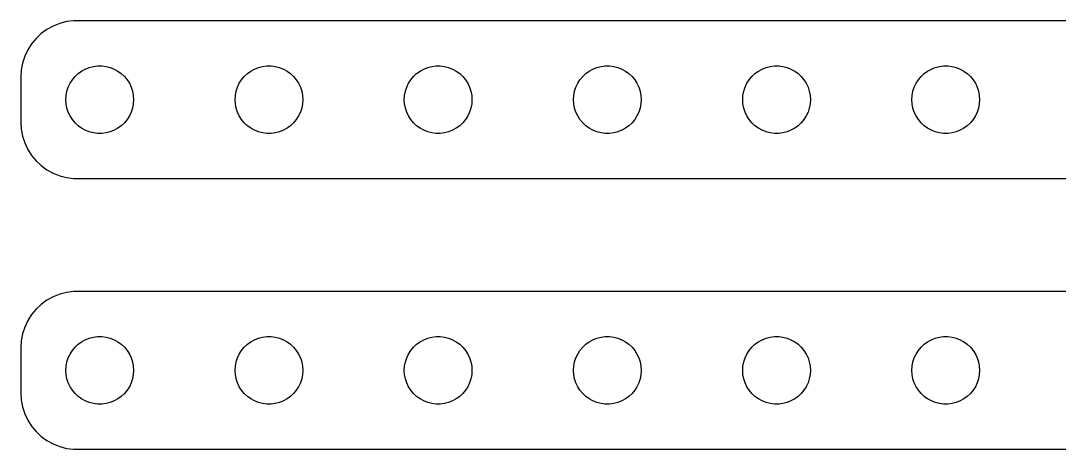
# Model space of a CAD drawing. Header units: metres. Extents: x -97 to 97, y 17 to 55.
# Drawn here: x -97 to -4.9, y 17 to 55 of the extents above; entities that cross this region are included whole.
import ezdxf

# ---------------------------------------------------------------- set-up
doc = ezdxf.new("R2010")
doc.units = ezdxf.units.M

msp = doc.modelspace()

# ---------------------------------------------------------------- linework, layer by layer
for p, q in [((-94.1289, 54.5241), (-94.6791, 54.2216)), ((-93.5451, 54.7553), (-94.1289, 54.5241)), ((-92.9369, 54.9114), (-93.5451, 54.7553)), ((-92.3139, 54.9901), (-92.9369, 54.9114)), ((92.3139, 54.9901), (-92.3139, 54.9901)), ((-95.6448, 53.4227), (-96.0451, 52.9389)), ((-95.1871, 53.8526), (-95.6448, 53.4227)), ((-94.6791, 54.2216), (-95.1871, 53.8526)), ((-96.0451, 52.9389), (-96.3815, 52.4088)), ((-96.6489, 51.8406), (-96.8429, 51.2434)), ((-96.3815, 52.4088), (-96.6489, 51.8406)), ((-96.8429, 51.2434), (-96.9606, 50.6267)), ((-91.6075, 50.533), (-91.2773, 50.7145)), ((-91.2773, 50.7145), (-90.927, 50.8532)), ((-90.927, 50.8532), (-90.5621, 50.9469)), ((-90.5621, 50.9469), (-90.1884, 50.9941)), ((-90.1884, 50.9941), (-89.8116, 50.9941)), ((-89.8116, 50.9941), (-89.4379, 50.9469)), ((-89.4379, 50.9469), (-89.073, 50.8532)), ((-89.073, 50.8532), (-88.7227, 50.7145)), ((-88.7227, 50.7145), (-88.3925, 50.533)), ((-76.6075, 50.533), (-76.2773, 50.7145)), ((-76.2773, 50.7145), (-75.927, 50.8532)), ((-75.927, 50.8532), (-75.5621, 50.9469)), ((-75.5621, 50.9469), (-75.1884, 50.9941)), ((-75.1884, 50.9941), (-74.8116, 50.9941)), ((-74.8116, 50.9941), (-74.4379, 50.9469)), ((-74.4379, 50.9469), (-74.073, 50.8532)), ((-74.073, 50.8532), (-73.7227, 50.7145)), ((-73.7227, 50.7145), (-73.3925, 50.533)), ((-61.6075, 50.533), (-61.2773, 50.7145)), ((-61.2773, 50.7145), (-60.927, 50.8532)), ((-60.927, 50.8532), (-60.5621, 50.9469)), ((-60.5621, 50.9469), (-60.1884, 50.9941)), ((-60.1884, 50.9941), (-59.8116, 50.9941)), ((-59.8116, 50.9941), (-59.4379, 50.9469)), ((-59.4379, 50.9469), (-59.0729, 50.8532)), ((-59.0729, 50.8532), (-58.7227, 50.7145)), ((-58.7227, 50.7145), (-58.3925, 50.533)), ((-46.6075, 50.533), (-46.2773, 50.7145)), ((-46.2773, 50.7145), (-45.927, 50.8532)), ((-45.927, 50.8532), (-45.5621, 50.9469)), ((-45.5621, 50.9469), (-45.1884, 50.9941)), ((-45.1884, 50.9941), (-44.8116, 50.9941)), ((-44.8116, 50.9941), (-44.4379, 50.9469)), ((-44.4379, 50.9469), (-44.0729, 50.8532)), ((-44.0729, 50.8532), (-43.7227, 50.7145)), ((-43.7227, 50.7145), (-43.3925, 50.533)), ((-31.6075, 50.533), (-31.2773, 50.7145)), ((-31.2773, 50.7145), (-30.927, 50.8532)), ((-30.927, 50.8532), (-30.5621, 50.9469)), ((-30.5621, 50.9469), (-30.1884, 50.9941)), ((-30.1884, 50.9941), (-29.8116, 50.9941)), ((-29.8116, 50.9941), (-29.4379, 50.9469)), ((-29.4379, 50.9469), (-29.0729, 50.8532)), ((-29.0729, 50.8532), (-28.7227, 50.7145)), ((-28.7227, 50.7145), (-28.3925, 50.533)), ((-16.6075, 50.533), (-16.2773, 50.7145)), ((-16.2773, 50.7145), (-15.927, 50.8532)), ((-15.927, 50.8532), (-15.5621, 50.9469)), ((-15.5621, 50.9469), (-15.1884, 50.9941)), ((-15.1884, 50.9941), (-14.8116, 50.9941)), ((-14.8116, 50.9941), (-14.4379, 50.9469)), ((-14.4379, 50.9469), (-14.0729, 50.8532)), ((-14.0729, 50.8532), (-13.7227, 50.7145)), ((-13.7227, 50.7145), (-13.3925, 50.533)), ((-96.9606, 50.6267), (-97, 50)), ((-97, 50), (-97, 46)), ((-92.6289, 49.4453), (-92.427, 49.7634)), ((-92.427, 49.7634), (-92.1869, 50.0536)), ((-92.1869, 50.0536), (-91.9123, 50.3115)), ((-91.9123, 50.3115), (-91.6075, 50.533)), ((-88.3925, 50.533), (-88.0877, 50.3115)), ((-88.0877, 50.3115), (-87.8131, 50.0536)), ((-87.8131, 50.0536), (-87.573, 49.7634)), ((-87.573, 49.7634), (-87.3711, 49.4453)), ((-77.6289, 49.4453), (-77.427, 49.7634)), ((-77.427, 49.7634), (-77.1869, 50.0536)), ((-77.1869, 50.0536), (-76.9123, 50.3115)), ((-76.9123, 50.3115), (-76.6075, 50.533)), ((-73.3925, 50.533), (-73.0877, 50.3115)), ((-73.0877, 50.3115), (-72.8131, 50.0536)), ((-72.8131, 50.0536), (-72.573, 49.7634)), ((-72.573, 49.7634), (-72.3711, 49.4453)), ((-62.6289, 49.4453), (-62.427, 49.7634)), ((-62.427, 49.7634), (-62.1869, 50.0536)), ((-62.1869, 50.0536), (-61.9123, 50.3115)), ((-61.9123, 50.3115), (-61.6075, 50.533)), ((-58.3925, 50.533), (-58.0877, 50.3115)), ((-58.0877, 50.3115), (-57.8131, 50.0536)), ((-57.8131, 50.0536), (-57.5729, 49.7634)), ((-57.5729, 49.7634), (-57.3711, 49.4453)), ((-47.6289, 49.4453), (-47.427, 49.7634)), ((-47.427, 49.7634), (-47.1869, 50.0536)), ((-47.1869, 50.0536), (-46.9123, 50.3115)), ((-46.9123, 50.3115), (-46.6075, 50.533)), ((-43.3925, 50.533), (-43.0877, 50.3115)), ((-43.0877, 50.3115), (-42.8131, 50.0536)), ((-42.8131, 50.0536), (-42.5729, 49.7634)), ((-42.5729, 49.7634), (-42.3711, 49.4453)), ((-32.6289, 49.4453), (-32.427, 49.7634)), ((-32.427, 49.7634), (-32.1869, 50.0536)), ((-32.1869, 50.0536), (-31.9123, 50.3115)), ((-31.9123, 50.3115), (-31.6075, 50.533)), ((-28.3925, 50.533), (-28.0877, 50.3115)), ((-28.0877, 50.3115), (-27.8131, 50.0536)), ((-27.8131, 50.0536), (-27.5729, 49.7634)), ((-27.5729, 49.7634), (-27.3711, 49.4453)), ((-17.6289, 49.4453), (-17.427, 49.7634)), ((-17.427, 49.7634), (-17.1869, 50.0536)), ((-17.1869, 50.0536), (-16.9123, 50.3115)), ((-16.9123, 50.3115), (-16.6075, 50.533)), ((-13.3925, 50.533), (-13.0877, 50.3115)), ((-13.0877, 50.3115), (-12.8131, 50.0536)), ((-12.8131, 50.0536), (-12.5729, 49.7634)), ((-12.5729, 49.7634), (-12.3711, 49.4453)), ((-92.9057, 48.7461), (-92.7893, 49.1044)), ((-92.7893, 49.1044), (-92.6289, 49.4453)), ((-87.3711, 49.4453), (-87.2107, 49.1044)), ((-87.2107, 49.1044), (-87.0943, 48.7461)), ((-77.9057, 48.7461), (-77.7893, 49.1044)), ((-77.7893, 49.1044), (-77.6289, 49.4453)), ((-72.3711, 49.4453), (-72.2107, 49.1044)), ((-72.2107, 49.1044), (-72.0943, 48.7461)), ((-62.9057, 48.7461), (-62.7893, 49.1044)), ((-62.7893, 49.1044), (-62.6289, 49.4453)), ((-57.3711, 49.4453), (-57.2107, 49.1044)), ((-57.2107, 49.1044), (-57.0942, 48.7461)), ((-47.9057, 48.7461), (-47.7893, 49.1044)), ((-47.7893, 49.1044), (-47.6289, 49.4453)), ((-42.3711, 49.4453), (-42.2107, 49.1044)), ((-42.2107, 49.1044), (-42.0942, 48.7461)), ((-32.9057, 48.7461), (-32.7893, 49.1044)), ((-32.7893, 49.1044), (-32.6289, 49.4453)), ((-27.3711, 49.4453), (-27.2107, 49.1044)), ((-27.2107, 49.1044), (-27.0942, 48.7461)), ((-17.9057, 48.7461), (-17.7893, 49.1044)), ((-17.7893, 49.1044), (-17.6289, 49.4453)), ((-12.3711, 49.4453), (-12.2107, 49.1044)), ((-12.2107, 49.1044), (-12.0942, 48.7461)), ((-93, 48), (-92.9763, 48.376)), ((-92.9763, 47.624), (-93, 48)), ((-92.9763, 48.376), (-92.9057, 48.7461)), ((-87.0943, 48.7461), (-87.0237, 48.376)), ((-87.0237, 48.376), (-87, 48)), ((-87, 48), (-87.0237, 47.624)), ((-78, 48), (-77.9763, 48.376)), ((-77.9763, 47.624), (-78, 48)), ((-77.9763, 48.376), (-77.9057, 48.7461)), ((-72.0943, 48.7461), (-72.0237, 48.376)), ((-72.0237, 48.376), (-72, 48)), ((-72, 48), (-72.0237, 47.624)), ((-63, 48), (-62.9763, 48.376)), ((-62.9763, 47.624), (-63, 48)), ((-62.9763, 48.376), (-62.9057, 48.7461)), ((-57.0942, 48.7461), (-57.0237, 48.376)), ((-57.0237, 48.376), (-57, 48)), ((-57, 48), (-57.0237, 47.624)), ((-48, 48), (-47.9763, 48.376)), ((-47.9763, 47.624), (-48, 48)), ((-47.9763, 48.376), (-47.9057, 48.7461)), ((-42.0942, 48.7461), (-42.0237, 48.376)), ((-42.0237, 48.376), (-42, 48)), ((-42, 48), (-42.0237, 47.624)), ((-33, 48), (-32.9763, 48.376)), ((-32.9763, 47.624), (-33, 48)), ((-32.9763, 48.376), (-32.9057, 48.7461)), ((-27.0942, 48.7461), (-27.0237, 48.376)), ((-27.0237, 48.376), (-27, 48)), ((-27, 48), (-27.0237, 47.624)), ((-18, 48), (-17.9763, 48.376)), ((-17.9763, 47.624), (-18, 48)), ((-17.9763, 48.376), (-17.9057, 48.7461)), ((-12.0942, 48.7461), (-12.0237, 48.376)), ((-12.0237, 48.376), (-12, 48)), ((-12, 48), (-12.0237, 47.624)), ((-92.9057, 47.2539), (-92.9763, 47.624)), ((-92.7893, 46.8956), (-92.9057, 47.2539)), ((-87.0943, 47.2539), (-87.2107, 46.8956)), ((-87.0237, 47.624), (-87.0943, 47.2539)), ((-77.9057, 47.2539), (-77.9763, 47.624)), ((-77.7893, 46.8956), (-77.9057, 47.2539)), ((-72.0943, 47.2539), (-72.2107, 46.8956)), ((-72.0237, 47.624), (-72.0943, 47.2539)), ((-62.9057, 47.2539), (-62.9763, 47.624)), ((-62.7893, 46.8956), (-62.9057, 47.2539)), ((-57.0942, 47.2539), (-57.2107, 46.8956)), ((-57.0237, 47.624), (-57.0942, 47.2539)), ((-47.9057, 47.2539), (-47.9763, 47.624)), ((-47.7893, 46.8956), (-47.9057, 47.2539)), ((-42.0942, 47.2539), (-42.2107, 46.8956)), ((-42.0237, 47.624), (-42.0942, 47.2539)), ((-32.9057, 47.2539), (-32.9763, 47.624)), ((-32.7893, 46.8956), (-32.9057, 47.2539)), ((-27.0942, 47.2539), (-27.2107, 46.8956)), ((-27.0237, 47.624), (-27.0942, 47.2539)), ((-17.9057, 47.2539), (-17.9763, 47.624)), ((-17.7893, 46.8956), (-17.9057, 47.2539)), ((-12.0942, 47.2539), (-12.2107, 46.8956)), ((-12.0237, 47.624), (-12.0942, 47.2539)), ((-92.6289, 46.5547), (-92.7893, 46.8956)), ((-92.427, 46.2366), (-92.6289, 46.5547)), ((-92.1869, 45.9464), (-92.427, 46.2366)), ((-87.573, 46.2366), (-87.8131, 45.9464)), ((-87.3711, 46.5547), (-87.573, 46.2366)), ((-87.2107, 46.8956), (-87.3711, 46.5547)), ((-77.6289, 46.5547), (-77.7893, 46.8956)), ((-77.427, 46.2366), (-77.6289, 46.5547)), ((-77.1869, 45.9464), (-77.427, 46.2366)), ((-72.573, 46.2366), (-72.8131, 45.9464)), ((-72.3711, 46.5547), (-72.573, 46.2366)), ((-72.2107, 46.8956), (-72.3711, 46.5547)), ((-62.6289, 46.5547), (-62.7893, 46.8956)), ((-62.427, 46.2366), (-62.6289, 46.5547)), ((-62.1869, 45.9464), (-62.427, 46.2366)), ((-57.5729, 46.2366), (-57.8131, 45.9464)), ((-57.3711, 46.5547), (-57.5729, 46.2366)), ((-57.2107, 46.8956), (-57.3711, 46.5547)), ((-47.6289, 46.5547), (-47.7893, 46.8956)), ((-47.427, 46.2366), (-47.6289, 46.5547)), ((-47.1869, 45.9464), (-47.427, 46.2366)), ((-42.5729, 46.2366), (-42.8131, 45.9464)), ((-42.3711, 46.5547), (-42.5729, 46.2366)), ((-42.2107, 46.8956), (-42.3711, 46.5547)), ((-32.6289, 46.5547), (-32.7893, 46.8956)), ((-32.427, 46.2366), (-32.6289, 46.5547)), ((-32.1869, 45.9464), (-32.427, 46.2366)), ((-27.5729, 46.2366), (-27.8131, 45.9464)), ((-27.3711, 46.5547), (-27.5729, 46.2366)), ((-27.2107, 46.8956), (-27.3711, 46.5547)), ((-17.6289, 46.5547), (-17.7893, 46.8956)), ((-17.427, 46.2366), (-17.6289, 46.5547)), ((-17.1869, 45.9464), (-17.427, 46.2366)), ((-12.5729, 46.2366), (-12.8131, 45.9464)), ((-12.3711, 46.5547), (-12.5729, 46.2366)), ((-12.2107, 46.8956), (-12.3711, 46.5547)), ((-97, 46), (-96.9606, 45.3733)), ((-96.9606, 45.3733), (-96.8429, 44.7566)), ((-91.9123, 45.6885), (-92.1869, 45.9464)), ((-91.6075, 45.467), (-91.9123, 45.6885)), ((-91.2773, 45.2855), (-91.6075, 45.467)), ((-90.927, 45.1468), (-91.2773, 45.2855)), ((-90.5621, 45.0531), (-90.927, 45.1468)), ((-89.073, 45.1468), (-89.4379, 45.0531)), ((-88.7227, 45.2855), (-89.073, 45.1468)), ((-88.3925, 45.467), (-88.7227, 45.2855)), ((-88.0877, 45.6885), (-88.3925, 45.467)), ((-87.8131, 45.9464), (-88.0877, 45.6885)), ((-76.9123, 45.6885), (-77.1869, 45.9464)), ((-76.6075, 45.467), (-76.9123, 45.6885)), ((-76.2773, 45.2855), (-76.6075, 45.467)), ((-75.927, 45.1468), (-76.2773, 45.2855)), ((-75.5621, 45.0531), (-75.927, 45.1468)), ((-74.073, 45.1468), (-74.4379, 45.0531)), ((-73.7227, 45.2855), (-74.073, 45.1468)), ((-73.3925, 45.467), (-73.7227, 45.2855)), ((-73.0877, 45.6885), (-73.3925, 45.467)), ((-72.8131, 45.9464), (-73.0877, 45.6885)), ((-61.9123, 45.6885), (-62.1869, 45.9464)), ((-61.6075, 45.467), (-61.9123, 45.6885)), ((-61.2773, 45.2855), (-61.6075, 45.467)), ((-60.927, 45.1468), (-61.2773, 45.2855)), ((-60.5621, 45.0531), (-60.927, 45.1468)), ((-59.0729, 45.1468), (-59.4379, 45.0531)), ((-58.7227, 45.2855), (-59.0729, 45.1468)), ((-58.3925, 45.467), (-58.7227, 45.2855)), ((-58.0877, 45.6885), (-58.3925, 45.467)), ((-57.8131, 45.9464), (-58.0877, 45.6885)), ((-46.9123, 45.6885), (-47.1869, 45.9464)), ((-46.6075, 45.467), (-46.9123, 45.6885)), ((-46.2773, 45.2855), (-46.6075, 45.467)), ((-45.927, 45.1468), (-46.2773, 45.2855)), ((-45.5621, 45.0531), (-45.927, 45.1468)), ((-44.0729, 45.1468), (-44.4379, 45.0531)), ((-43.7227, 45.2855), (-44.0729, 45.1468)), ((-43.3925, 45.467), (-43.7227, 45.2855)), ((-43.0877, 45.6885), (-43.3925, 45.467)), ((-42.8131, 45.9464), (-43.0877, 45.6885)), ((-31.9123, 45.6885), (-32.1869, 45.9464)), ((-31.6075, 45.467), (-31.9123, 45.6885)), ((-31.2773, 45.2855), (-31.6075, 45.467)), ((-30.927, 45.1468), (-31.2773, 45.2855)), ((-30.5621, 45.0531), (-30.927, 45.1468)), ((-29.0729, 45.1468), (-29.4379, 45.0531)), ((-28.7227, 45.2855), (-29.0729, 45.1468)), ((-28.3925, 45.467), (-28.7227, 45.2855)), ((-28.0877, 45.6885), (-28.3925, 45.467)), ((-27.8131, 45.9464), (-28.0877, 45.6885)), ((-16.9123, 45.6885), (-17.1869, 45.9464)), ((-16.6075, 45.467), (-16.9123, 45.6885)), ((-16.2773, 45.2855), (-16.6075, 45.467)), ((-15.927, 45.1468), (-16.2773, 45.2855)), ((-15.5621, 45.0531), (-15.927, 45.1468)), ((-14.0729, 45.1468), (-14.4379, 45.0531)), ((-13.7227, 45.2855), (-14.0729, 45.1468)), ((-13.3925, 45.467), (-13.7227, 45.2855)), ((-13.0877, 45.6885), (-13.3925, 45.467)), ((-12.8131, 45.9464), (-13.0877, 45.6885)), ((-96.8429, 44.7566), (-96.6489, 44.1594)), ((-90.1884, 45.0059), (-90.5621, 45.0531)), ((-89.8116, 45.0059), (-90.1884, 45.0059)), ((-89.4379, 45.0531), (-89.8116, 45.0059)), ((-75.1884, 45.0059), (-75.5621, 45.0531)), ((-74.8116, 45.0059), (-75.1884, 45.0059)), ((-74.4379, 45.0531), (-74.8116, 45.0059)), ((-60.1884, 45.0059), (-60.5621, 45.0531)), ((-59.8116, 45.0059), (-60.1884, 45.0059)), ((-59.4379, 45.0531), (-59.8116, 45.0059)), ((-45.1884, 45.0059), (-45.5621, 45.0531)), ((-44.8116, 45.0059), (-45.1884, 45.0059)), ((-44.4379, 45.0531), (-44.8116, 45.0059)), ((-30.1884, 45.0059), (-30.5621, 45.0531)), ((-29.8116, 45.0059), (-30.1884, 45.0059)), ((-29.4379, 45.0531), (-29.8116, 45.0059)), ((-15.1884, 45.0059), (-15.5621, 45.0531)), ((-14.8116, 45.0059), (-15.1884, 45.0059)), ((-14.4379, 45.0531), (-14.8116, 45.0059)), ((-96.6489, 44.1594), (-96.3815, 43.5912)), ((-96.3815, 43.5912), (-96.0451, 43.0611)), ((-96.0451, 43.0611), (-95.6448, 42.5773)), ((-95.6448, 42.5773), (-95.1871, 42.1474)), ((-95.1871, 42.1474), (-94.6791, 41.7784)), ((-94.6791, 41.7784), (-94.1289, 41.4759)), ((-94.1289, 41.4759), (-93.5451, 41.2447)), ((-93.5451, 41.2447), (-92.9369, 41.0886)), ((-92.9369, 41.0886), (-92.3139, 41.0099)), ((-92.3139, 41.0099), (92.3139, 41.0099)), ((-94.1289, 30.5241), (-94.6791, 30.2216)), ((-93.5451, 30.7553), (-94.1289, 30.5241)), ((-92.9369, 30.9114), (-93.5451, 30.7553)), ((-92.3139, 30.9901), (-92.9369, 30.9114)), ((92.3139, 30.9901), (-92.3139, 30.9901)), ((-95.1871, 29.8526), (-95.6448, 29.4227)), ((-94.6791, 30.2216), (-95.1871, 29.8526)), ((-96.0451, 28.9389), (-96.3815, 28.4088)), ((-95.6448, 29.4227), (-96.0451, 28.9389)), ((-96.6489, 27.8406), (-96.8429, 27.2434)), ((-96.3815, 28.4088), (-96.6489, 27.8406)), ((-96.8429, 27.2434), (-96.9606, 26.6267)), ((-91.6075, 26.533), (-91.2773, 26.7145)), ((-91.2773, 26.7145), (-90.927, 26.8532)), ((-90.927, 26.8532), (-90.5621, 26.9469)), ((-90.5621, 26.9469), (-90.1884, 26.9941)), ((-90.1884, 26.9941), (-89.8116, 26.9941)), ((-89.8116, 26.9941), (-89.4379, 26.9469)), ((-89.4379, 26.9469), (-89.073, 26.8532)), ((-89.073, 26.8532), (-88.7227, 26.7145)), ((-88.7227, 26.7145), (-88.3925, 26.533)), ((-76.6075, 26.533), (-76.2773, 26.7145)), ((-76.2773, 26.7145), (-75.927, 26.8532)), ((-75.927, 26.8532), (-75.5621, 26.9469)), ((-75.5621, 26.9469), (-75.1884, 26.9941)), ((-75.1884, 26.9941), (-74.8116, 26.9941)), ((-74.8116, 26.9941), (-74.4379, 26.9469)), ((-74.4379, 26.9469), (-74.073, 26.8532)), ((-74.073, 26.8532), (-73.7227, 26.7145)), ((-73.7227, 26.7145), (-73.3925, 26.533)), ((-61.6075, 26.533), (-61.2773, 26.7145)), ((-61.2773, 26.7145), (-60.927, 26.8532)), ((-60.927, 26.8532), (-60.5621, 26.9469)), ((-60.5621, 26.9469), (-60.1884, 26.9941)), ((-60.1884, 26.9941), (-59.8116, 26.9941)), ((-59.8116, 26.9941), (-59.4379, 26.9469)), ((-59.4379, 26.9469), (-59.0729, 26.8532)), ((-59.0729, 26.8532), (-58.7227, 26.7145)), ((-58.7227, 26.7145), (-58.3925, 26.533)), ((-46.6075, 26.533), (-46.2773, 26.7145)), ((-46.2773, 26.7145), (-45.927, 26.8532)), ((-45.927, 26.8532), (-45.5621, 26.9469)), ((-45.5621, 26.9469), (-45.1884, 26.9941)), ((-45.1884, 26.9941), (-44.8116, 26.9941)), ((-44.8116, 26.9941), (-44.4379, 26.9469)), ((-44.4379, 26.9469), (-44.0729, 26.8532)), ((-44.0729, 26.8532), (-43.7227, 26.7145)), ((-43.7227, 26.7145), (-43.3925, 26.533)), ((-31.6075, 26.533), (-31.2773, 26.7145)), ((-31.2773, 26.7145), (-30.927, 26.8532)), ((-30.927, 26.8532), (-30.5621, 26.9469)), ((-30.5621, 26.9469), (-30.1884, 26.9941)), ((-30.1884, 26.9941), (-29.8116, 26.9941)), ((-29.8116, 26.9941), (-29.4379, 26.9469)), ((-29.4379, 26.9469), (-29.0729, 26.8532)), ((-29.0729, 26.8532), (-28.7227, 26.7145)), ((-28.7227, 26.7145), (-28.3925, 26.533)), ((-16.6075, 26.533), (-16.2773, 26.7145)), ((-16.2773, 26.7145), (-15.927, 26.8532)), ((-15.927, 26.8532), (-15.5621, 26.9469)), ((-15.5621, 26.9469), (-15.1884, 26.9941)), ((-15.1884, 26.9941), (-14.8116, 26.9941)), ((-14.8116, 26.9941), (-14.4379, 26.9469)), ((-14.4379, 26.9469), (-14.0729, 26.8532)), ((-14.0729, 26.8532), (-13.7227, 26.7145)), ((-13.7227, 26.7145), (-13.3925, 26.533)), ((-96.9606, 26.6267), (-97, 26)), ((-97, 26), (-97, 22)), ((-92.427, 25.7634), (-92.1869, 26.0536)), ((-92.1869, 26.0536), (-91.9123, 26.3115)), ((-91.9123, 26.3115), (-91.6075, 26.533)), ((-88.3925, 26.533), (-88.0877, 26.3115)), ((-88.0877, 26.3115), (-87.8131, 26.0536)), ((-87.8131, 26.0536), (-87.573, 25.7634)), ((-77.427, 25.7634), (-77.1869, 26.0536)), ((-77.1869, 26.0536), (-76.9123, 26.3115)), ((-76.9123, 26.3115), (-76.6075, 26.533)), ((-73.3925, 26.533), (-73.0877, 26.3115)), ((-73.0877, 26.3115), (-72.8131, 26.0536)), ((-72.8131, 26.0536), (-72.573, 25.7634)), ((-62.427, 25.7634), (-62.1869, 26.0536)), ((-62.1869, 26.0536), (-61.9123, 26.3115)), ((-61.9123, 26.3115), (-61.6075, 26.533)), ((-58.3925, 26.533), (-58.0877, 26.3115)), ((-58.0877, 26.3115), (-57.8131, 26.0536)), ((-57.8131, 26.0536), (-57.5729, 25.7634)), ((-47.427, 25.7634), (-47.1869, 26.0536)), ((-47.1869, 26.0536), (-46.9123, 26.3115)), ((-46.9123, 26.3115), (-46.6075, 26.533)), ((-43.3925, 26.533), (-43.0877, 26.3115)), ((-43.0877, 26.3115), (-42.8131, 26.0536)), ((-42.8131, 26.0536), (-42.5729, 25.7634)), ((-32.427, 25.7634), (-32.1869, 26.0536)), ((-32.1869, 26.0536), (-31.9123, 26.3115)), ((-31.9123, 26.3115), (-31.6075, 26.533)), ((-28.3925, 26.533), (-28.0877, 26.3115)), ((-28.0877, 26.3115), (-27.8131, 26.0536)), ((-27.8131, 26.0536), (-27.5729, 25.7634)), ((-17.427, 25.7634), (-17.1869, 26.0536)), ((-17.1869, 26.0536), (-16.9123, 26.3115)), ((-16.9123, 26.3115), (-16.6075, 26.533)), ((-13.3925, 26.533), (-13.0877, 26.3115)), ((-13.0877, 26.3115), (-12.8131, 26.0536)), ((-12.8131, 26.0536), (-12.5729, 25.7634)), ((-92.9057, 24.7461), (-92.7893, 25.1044)), ((-92.7893, 25.1044), (-92.6289, 25.4453)), ((-92.6289, 25.4453), (-92.427, 25.7634)), ((-87.573, 25.7634), (-87.3711, 25.4453)), ((-87.3711, 25.4453), (-87.2107, 25.1044)), ((-87.2107, 25.1044), (-87.0943, 24.7461)), ((-77.9057, 24.7461), (-77.7893, 25.1044)), ((-77.7893, 25.1044), (-77.6289, 25.4453)), ((-77.6289, 25.4453), (-77.427, 25.7634)), ((-72.573, 25.7634), (-72.3711, 25.4453)), ((-72.3711, 25.4453), (-72.2107, 25.1044)), ((-72.2107, 25.1044), (-72.0943, 24.7461)), ((-62.9057, 24.7461), (-62.7893, 25.1044)), ((-62.7893, 25.1044), (-62.6289, 25.4453)), ((-62.6289, 25.4453), (-62.427, 25.7634)), ((-57.5729, 25.7634), (-57.3711, 25.4453)), ((-57.3711, 25.4453), (-57.2107, 25.1044)), ((-57.2107, 25.1044), (-57.0942, 24.7461)), ((-47.9057, 24.7461), (-47.7893, 25.1044)), ((-47.7893, 25.1044), (-47.6289, 25.4453)), ((-47.6289, 25.4453), (-47.427, 25.7634)), ((-42.5729, 25.7634), (-42.3711, 25.4453)), ((-42.3711, 25.4453), (-42.2107, 25.1044)), ((-42.2107, 25.1044), (-42.0942, 24.7461)), ((-32.9057, 24.7461), (-32.7893, 25.1044)), ((-32.7893, 25.1044), (-32.6289, 25.4453)), ((-32.6289, 25.4453), (-32.427, 25.7634)), ((-27.5729, 25.7634), (-27.3711, 25.4453)), ((-27.3711, 25.4453), (-27.2107, 25.1044)), ((-27.2107, 25.1044), (-27.0942, 24.7461)), ((-17.9057, 24.7461), (-17.7893, 25.1044)), ((-17.7893, 25.1044), (-17.6289, 25.4453)), ((-17.6289, 25.4453), (-17.427, 25.7634)), ((-12.5729, 25.7634), (-12.3711, 25.4453)), ((-12.3711, 25.4453), (-12.2107, 25.1044)), ((-12.2107, 25.1044), (-12.0942, 24.7461)), ((-93, 24), (-92.9763, 24.376)), ((-92.9763, 23.624), (-93, 24)), ((-92.9763, 24.376), (-92.9057, 24.7461)), ((-87.0943, 24.7461), (-87.0237, 24.376)), ((-87.0237, 24.376), (-87, 24)), ((-87, 24), (-87.0237, 23.624)), ((-78, 24), (-77.9763, 24.376)), ((-77.9763, 23.624), (-78, 24)), ((-77.9763, 24.376), (-77.9057, 24.7461)), ((-72.0943, 24.7461), (-72.0237, 24.376)), ((-72.0237, 24.376), (-72, 24)), ((-72, 24), (-72.0237, 23.624)), ((-63, 24), (-62.9763, 24.376)), ((-62.9763, 23.624), (-63, 24)), ((-62.9763, 24.376), (-62.9057, 24.7461)), ((-57.0942, 24.7461), (-57.0237, 24.376)), ((-57.0237, 24.376), (-57, 24)), ((-57, 24), (-57.0237, 23.624)), ((-48, 24), (-47.9763, 24.376)), ((-47.9763, 23.624), (-48, 24)), ((-47.9763, 24.376), (-47.9057, 24.7461)), ((-42.0942, 24.7461), (-42.0237, 24.376)), ((-42.0237, 24.376), (-42, 24)), ((-42, 24), (-42.0237, 23.624)), ((-33, 24), (-32.9763, 24.376)), ((-32.9763, 23.624), (-33, 24)), ((-32.9763, 24.376), (-32.9057, 24.7461)), ((-27.0942, 24.7461), (-27.0237, 24.376)), ((-27.0237, 24.376), (-27, 24)), ((-27, 24), (-27.0237, 23.624)), ((-18, 24), (-17.9763, 24.376)), ((-17.9763, 23.624), (-18, 24)), ((-17.9763, 24.376), (-17.9057, 24.7461)), ((-12.0942, 24.7461), (-12.0237, 24.376)), ((-12.0237, 24.376), (-12, 24)), ((-12, 24), (-12.0237, 23.624)), ((-92.9057, 23.2539), (-92.9763, 23.624)), ((-92.7893, 22.8956), (-92.9057, 23.2539)), ((-87.0943, 23.2539), (-87.2107, 22.8956)), ((-87.0237, 23.624), (-87.0943, 23.2539)), ((-77.9057, 23.2539), (-77.9763, 23.624)), ((-77.7893, 22.8956), (-77.9057, 23.2539)), ((-72.0943, 23.2539), (-72.2107, 22.8956)), ((-72.0237, 23.624), (-72.0943, 23.2539)), ((-62.9057, 23.2539), (-62.9763, 23.624)), ((-62.7893, 22.8956), (-62.9057, 23.2539)), ((-57.0942, 23.2539), (-57.2107, 22.8956)), ((-57.0237, 23.624), (-57.0942, 23.2539)), ((-47.9057, 23.2539), (-47.9763, 23.624)), ((-47.7893, 22.8956), (-47.9057, 23.2539)), ((-42.0942, 23.2539), (-42.2107, 22.8956)), ((-42.0237, 23.624), (-42.0942, 23.2539)), ((-32.9057, 23.2539), (-32.9763, 23.624)), ((-32.7893, 22.8956), (-32.9057, 23.2539)), ((-27.0942, 23.2539), (-27.2107, 22.8956)), ((-27.0237, 23.624), (-27.0942, 23.2539)), ((-17.9057, 23.2539), (-17.9763, 23.624)), ((-17.7893, 22.8956), (-17.9057, 23.2539)), ((-12.0942, 23.2539), (-12.2107, 22.8956)), ((-12.0237, 23.624), (-12.0942, 23.2539)), ((-92.6289, 22.5547), (-92.7893, 22.8956)), ((-92.427, 22.2366), (-92.6289, 22.5547)), ((-92.1869, 21.9464), (-92.427, 22.2366)), ((-87.573, 22.2366), (-87.8131, 21.9464)), ((-87.3711, 22.5547), (-87.573, 22.2366)), ((-87.2107, 22.8956), (-87.3711, 22.5547)), ((-77.6289, 22.5547), (-77.7893, 22.8956)), ((-77.427, 22.2366), (-77.6289, 22.5547)), ((-77.1869, 21.9464), (-77.427, 22.2366)), ((-72.573, 22.2366), (-72.8131, 21.9464)), ((-72.3711, 22.5547), (-72.573, 22.2366)), ((-72.2107, 22.8956), (-72.3711, 22.5547)), ((-62.6289, 22.5547), (-62.7893, 22.8956)), ((-62.427, 22.2366), (-62.6289, 22.5547)), ((-62.1869, 21.9464), (-62.427, 22.2366)), ((-57.5729, 22.2366), (-57.8131, 21.9464)), ((-57.3711, 22.5547), (-57.5729, 22.2366)), ((-57.2107, 22.8956), (-57.3711, 22.5547)), ((-47.6289, 22.5547), (-47.7893, 22.8956)), ((-47.427, 22.2366), (-47.6289, 22.5547)), ((-47.1869, 21.9464), (-47.427, 22.2366)), ((-42.5729, 22.2366), (-42.8131, 21.9464)), ((-42.3711, 22.5547), (-42.5729, 22.2366)), ((-42.2107, 22.8956), (-42.3711, 22.5547)), ((-32.6289, 22.5547), (-32.7893, 22.8956)), ((-32.427, 22.2366), (-32.6289, 22.5547)), ((-32.1869, 21.9464), (-32.427, 22.2366)), ((-27.5729, 22.2366), (-27.8131, 21.9464)), ((-27.3711, 22.5547), (-27.5729, 22.2366)), ((-27.2107, 22.8956), (-27.3711, 22.5547)), ((-17.6289, 22.5547), (-17.7893, 22.8956)), ((-17.427, 22.2366), (-17.6289, 22.5547)), ((-17.1869, 21.9464), (-17.427, 22.2366)), ((-12.5729, 22.2366), (-12.8131, 21.9464)), ((-12.3711, 22.5547), (-12.5729, 22.2366)), ((-12.2107, 22.8956), (-12.3711, 22.5547)), ((-97, 22), (-96.9606, 21.3733)), ((-96.9606, 21.3733), (-96.8429, 20.7566)), ((-91.9123, 21.6885), (-92.1869, 21.9464)), ((-91.6075, 21.467), (-91.9123, 21.6885)), ((-91.2773, 21.2855), (-91.6075, 21.467)), ((-90.927, 21.1468), (-91.2773, 21.2855)), ((-88.7227, 21.2855), (-89.073, 21.1468)), ((-88.3925, 21.467), (-88.7227, 21.2855)), ((-88.0877, 21.6885), (-88.3925, 21.467)), ((-87.8131, 21.9464), (-88.0877, 21.6885)), ((-76.9123, 21.6885), (-77.1869, 21.9464)), ((-76.6075, 21.467), (-76.9123, 21.6885)), ((-76.2773, 21.2855), (-76.6075, 21.467)), ((-75.927, 21.1468), (-76.2773, 21.2855)), ((-73.7227, 21.2855), (-74.073, 21.1468)), ((-73.3925, 21.467), (-73.7227, 21.2855)), ((-73.0877, 21.6885), (-73.3925, 21.467)), ((-72.8131, 21.9464), (-73.0877, 21.6885)), ((-61.9123, 21.6885), (-62.1869, 21.9464)), ((-61.6075, 21.467), (-61.9123, 21.6885)), ((-61.2773, 21.2855), (-61.6075, 21.467)), ((-60.927, 21.1468), (-61.2773, 21.2855)), ((-58.7227, 21.2855), (-59.0729, 21.1468)), ((-58.3925, 21.467), (-58.7227, 21.2855)), ((-58.0877, 21.6885), (-58.3925, 21.467)), ((-57.8131, 21.9464), (-58.0877, 21.6885)), ((-46.9123, 21.6885), (-47.1869, 21.9464)), ((-46.6075, 21.467), (-46.9123, 21.6885)), ((-46.2773, 21.2855), (-46.6075, 21.467)), ((-45.927, 21.1468), (-46.2773, 21.2855)), ((-43.7227, 21.2855), (-44.0729, 21.1468)), ((-43.3925, 21.467), (-43.7227, 21.2855)), ((-43.0877, 21.6885), (-43.3925, 21.467)), ((-42.8131, 21.9464), (-43.0877, 21.6885)), ((-31.9123, 21.6885), (-32.1869, 21.9464)), ((-31.6075, 21.467), (-31.9123, 21.6885)), ((-31.2773, 21.2855), (-31.6075, 21.467)), ((-30.927, 21.1468), (-31.2773, 21.2855)), ((-28.7227, 21.2855), (-29.0729, 21.1468)), ((-28.3925, 21.467), (-28.7227, 21.2855)), ((-28.0877, 21.6885), (-28.3925, 21.467)), ((-27.8131, 21.9464), (-28.0877, 21.6885)), ((-16.9123, 21.6885), (-17.1869, 21.9464)), ((-16.6075, 21.467), (-16.9123, 21.6885)), ((-16.2773, 21.2855), (-16.6075, 21.467)), ((-15.927, 21.1468), (-16.2773, 21.2855)), ((-13.7227, 21.2855), (-14.0729, 21.1468)), ((-13.3925, 21.467), (-13.7227, 21.2855)), ((-13.0877, 21.6885), (-13.3925, 21.467)), ((-12.8131, 21.9464), (-13.0877, 21.6885)), ((-96.8429, 20.7566), (-96.6489, 20.1594)), ((-90.5621, 21.0531), (-90.927, 21.1468)), ((-90.1884, 21.0059), (-90.5621, 21.0531)), ((-89.8116, 21.0059), (-90.1884, 21.0059)), ((-89.4379, 21.0531), (-89.8116, 21.0059)), ((-89.073, 21.1468), (-89.4379, 21.0531)), ((-75.5621, 21.0531), (-75.927, 21.1468)), ((-75.1884, 21.0059), (-75.5621, 21.0531)), ((-74.8116, 21.0059), (-75.1884, 21.0059)), ((-74.4379, 21.0531), (-74.8116, 21.0059)), ((-74.073, 21.1468), (-74.4379, 21.0531)), ((-60.5621, 21.0531), (-60.927, 21.1468)), ((-60.1884, 21.0059), (-60.5621, 21.0531)), ((-59.8116, 21.0059), (-60.1884, 21.0059)), ((-59.4379, 21.0531), (-59.8116, 21.0059)), ((-59.0729, 21.1468), (-59.4379, 21.0531)), ((-45.5621, 21.0531), (-45.927, 21.1468)), ((-45.1884, 21.0059), (-45.5621, 21.0531)), ((-44.8116, 21.0059), (-45.1884, 21.0059)), ((-44.4379, 21.0531), (-44.8116, 21.0059)), ((-44.0729, 21.1468), (-44.4379, 21.0531)), ((-30.5621, 21.0531), (-30.927, 21.1468)), ((-30.1884, 21.0059), (-30.5621, 21.0531)), ((-29.8116, 21.0059), (-30.1884, 21.0059)), ((-29.4379, 21.0531), (-29.8116, 21.0059)), ((-29.0729, 21.1468), (-29.4379, 21.0531)), ((-15.5621, 21.0531), (-15.927, 21.1468)), ((-15.1884, 21.0059), (-15.5621, 21.0531)), ((-14.8116, 21.0059), (-15.1884, 21.0059)), ((-14.4379, 21.0531), (-14.8116, 21.0059)), ((-14.0729, 21.1468), (-14.4379, 21.0531)), ((-96.6489, 20.1594), (-96.3815, 19.5912)), ((-96.3815, 19.5912), (-96.0451, 19.0611)), ((-96.0451, 19.0611), (-95.6448, 18.5773)), ((-95.6448, 18.5773), (-95.1871, 18.1474)), ((-95.1871, 18.1474), (-94.6791, 17.7784)), ((-94.6791, 17.7784), (-94.1289, 17.4759)), ((-94.1289, 17.4759), (-93.5451, 17.2447)), ((-93.5451, 17.2447), (-92.9369, 17.0886)), ((-92.9369, 17.0886), (-92.3139, 17.0099)), ((-92.3139, 17.0099), (92.3139, 17.0099))]:
    msp.add_line(p, q)

doc.saveas('drawing.dxf')
